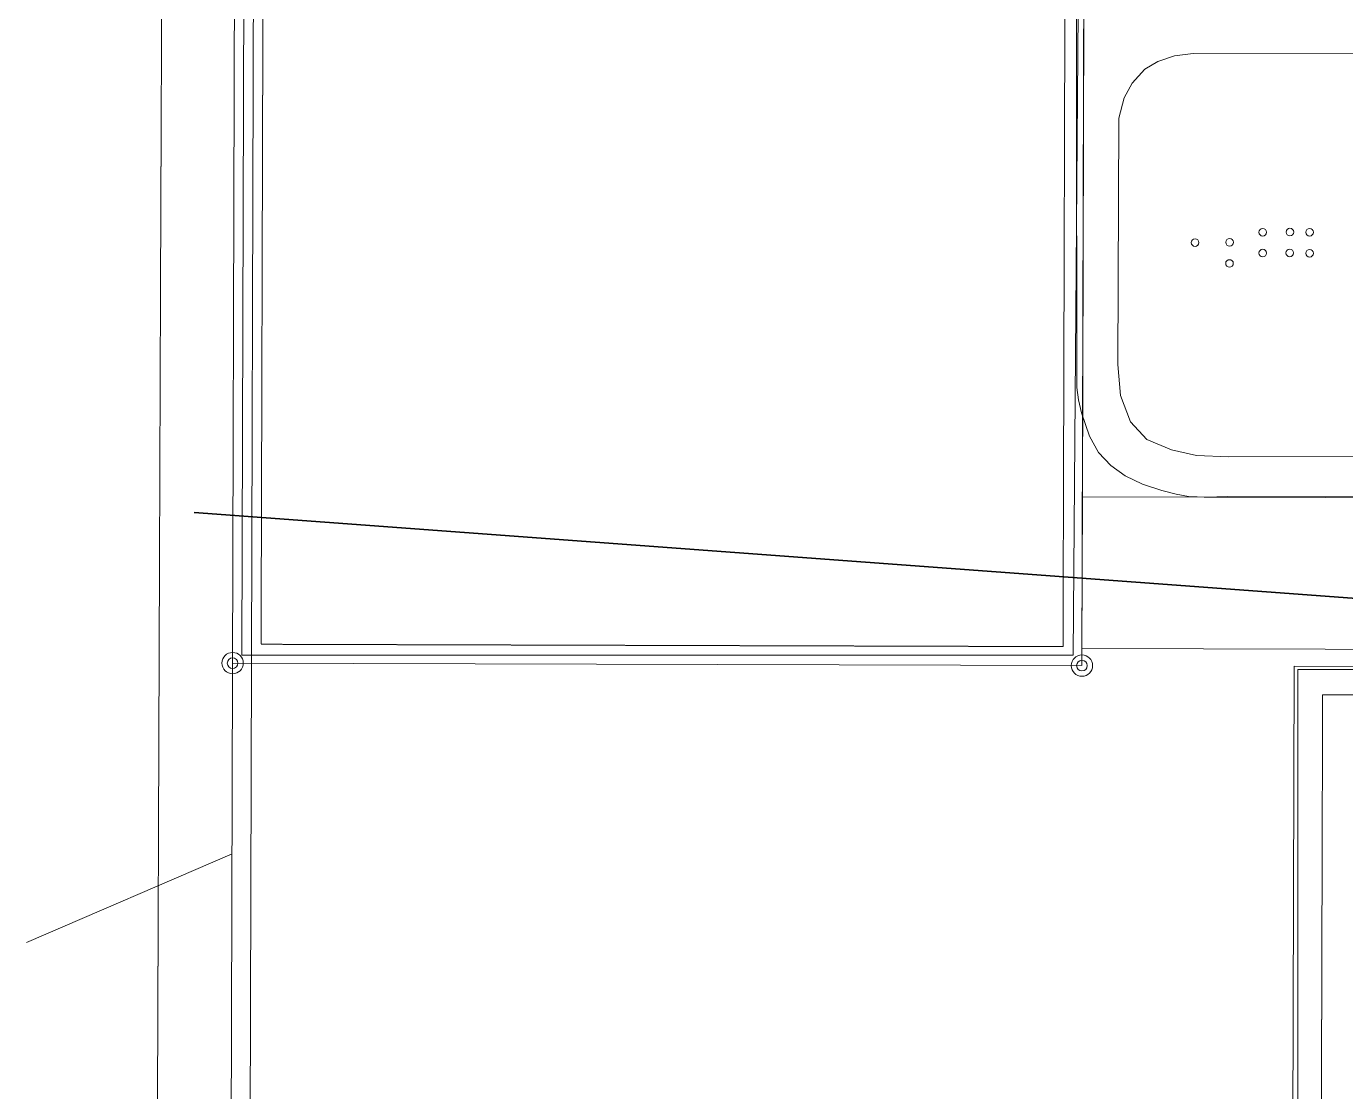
# Model space of a CAD drawing. Header units: feet. Extents: x 2383389 to 2386040, y 1992760 to 1995674.
# Drawn here: x 2383470 to 2384166, y 1993654 to 1994216 of the extents above; entities that cross this region are included whole.
import ezdxf
from ezdxf.lldxf.tags import DXFTag

# ---------------------------------------------------------------- set-up
doc = ezdxf.new("R2010")
doc.units = ezdxf.units.FT
doc.header["$MEASUREMENT"] = 0
doc.linetypes.add('DASHED2', pattern=[0.375, 0.25, -0.125])
for name, color, linetype, lineweight, true_color in [('C-FENC', 1, 'Fence', 0, 0xff0000), ('JM-ROAD', 5, 'Continuous', 0, 0x0000ff), ('V-ESMT-DUKE PERM', 1, 'DASHED8', 0, 0xff0000), ('V-ESMT-DUKE TEMP', 7, 'DASHED8', 0, 0xadadad), ('V-ESMT-UTIL', 1, 'DASHED8', 0, 0xff0000), ('V-PRKG-ASPH', 2, 'DASHED4', 0, 0xffff00), ('V-PRKG-CONC', 1, 'DASHED4', 0, 0xff0000), ('V-PROP-LINE', 7, 'PHANTOM4', 0, 0x007299), ('V-PROP-MONU', 1, 'Continuous', 0, 0xff0000), ('V-PROP-SBCK', 1, 'DASHED2', 0, 0xff0000), ('V-ROAD-ASPH', 2, 'DASHED2', 0, 0xffff00), ('V-STRM-PIPE', 100, 'UT-DRN-X', 0, 0x00ff3f)]:
    doc.layers.add(name, color=color, linetype=linetype, lineweight=lineweight, true_color=true_color)
doc.layers.add('CJ-TOPO-ROAD', color=52, linetype='Continuous')
doc.styles.add('_sys_ls_Arial Narrow', font='ARIALN.TTF', dxfattribs={"height": 1})
tags = doc.linetypes.add('DASHED4', pattern=[0.1875, 0.125, -0.0625]).pattern_tags.tags
tags[6:7] = [DXFTag(74, 4), DXFTag(75, 0), DXFTag(340, '0'), DXFTag(46, 0.03937), DXFTag(50, 0.0), DXFTag(44, 0.0), DXFTag(45, 0.0)]
tags[4:5] = [DXFTag(74, 4), DXFTag(75, 0), DXFTag(340, '0'), DXFTag(46, 0.03937), DXFTag(50, 0.0), DXFTag(44, 0.0), DXFTag(45, 0.0)]
tags = doc.linetypes.add('DASHED8', pattern=[0.09375, 0.0625, -0.03125]).pattern_tags.tags
tags[6:7] = [DXFTag(74, 4), DXFTag(75, 0), DXFTag(340, '0'), DXFTag(46, 0.03937), DXFTag(50, 0.0), DXFTag(44, 0.0), DXFTag(45, 0.0)]
tags[4:5] = [DXFTag(74, 4), DXFTag(75, 0), DXFTag(340, '0'), DXFTag(46, 0.03937), DXFTag(50, 0.0), DXFTag(44, 0.0), DXFTag(45, 0.0)]
tags = doc.linetypes.add('Fence', pattern=[393.7, 393.7]).pattern_tags.tags
tags[4:5] = [DXFTag(74, 4), DXFTag(75, 0), DXFTag(340, '0'), DXFTag(46, 0.03937), DXFTag(50, 0.0), DXFTag(44, 0.0), DXFTag(45, 0.0)]
tags = doc.linetypes.add('PHANTOM4', pattern=[0.625, 0.3125, -0.0625, 0.0625, -0.0625, 0.0625, -0.0625]).pattern_tags.tags
tags[14:15] = [DXFTag(74, 4), DXFTag(75, 0), DXFTag(340, '0'), DXFTag(46, 0.03937), DXFTag(50, 0.0), DXFTag(44, 0.0), DXFTag(45, 0.0)]
tags[12:13] = [DXFTag(74, 4), DXFTag(75, 0), DXFTag(340, '0'), DXFTag(46, 0.03937), DXFTag(50, 0.0), DXFTag(44, 0.0), DXFTag(45, 0.0)]
tags[10:11] = [DXFTag(74, 4), DXFTag(75, 0), DXFTag(340, '0'), DXFTag(46, 0.03937), DXFTag(50, 0.0), DXFTag(44, 0.0), DXFTag(45, 0.0)]
tags[8:9] = [DXFTag(74, 4), DXFTag(75, 0), DXFTag(340, '0'), DXFTag(46, 0.03937), DXFTag(50, 0.0), DXFTag(44, 0.0), DXFTag(45, 0.0)]
tags[6:7] = [DXFTag(74, 4), DXFTag(75, 0), DXFTag(340, '0'), DXFTag(46, 0.03937), DXFTag(50, 0.0), DXFTag(44, 0.0), DXFTag(45, 0.0)]
tags[4:5] = [DXFTag(74, 4), DXFTag(75, 0), DXFTag(340, '0'), DXFTag(46, 0.03937), DXFTag(50, 0.0), DXFTag(44, 0.0), DXFTag(45, 0.0)]
tags = doc.linetypes.add('UT-DRN-X', pattern='A,0.125,-0.0625,0.125,-0.0625,0.125,-0.0625,0.125,-0.0625,0.125,-0.0625,["D",_sys_ls_Arial Narrow,S=0.1,R=0,X=0,Y=-0.04],-0.15', length=1.0875).pattern_tags.tags
tags[31:32] = [DXFTag(74, 4), DXFTag(75, 0), DXFTag(340, '0'), DXFTag(46, 0.03937), DXFTag(50, 0.0), DXFTag(44, 0.0), DXFTag(45, 0.0)]
tags[20:21] = [DXFTag(74, 4), DXFTag(75, 0), DXFTag(340, '0'), DXFTag(46, 0.03937), DXFTag(50, 0.0), DXFTag(44, 0.0), DXFTag(45, 0.0)]
tags[18:19] = [DXFTag(74, 4), DXFTag(75, 0), DXFTag(340, '0'), DXFTag(46, 0.03937), DXFTag(50, 0.0), DXFTag(44, 0.0), DXFTag(45, 0.0)]
tags[16:17] = [DXFTag(74, 4), DXFTag(75, 0), DXFTag(340, '0'), DXFTag(46, 0.03937), DXFTag(50, 0.0), DXFTag(44, 0.0), DXFTag(45, 0.0)]
tags[14:15] = [DXFTag(74, 4), DXFTag(75, 0), DXFTag(340, '0'), DXFTag(46, 0.03937), DXFTag(50, 0.0), DXFTag(44, 0.0), DXFTag(45, 0.0)]
tags[12:13] = [DXFTag(74, 4), DXFTag(75, 0), DXFTag(340, '0'), DXFTag(46, 0.03937), DXFTag(50, 0.0), DXFTag(44, 0.0), DXFTag(45, 0.0)]
tags[10:11] = [DXFTag(74, 4), DXFTag(75, 0), DXFTag(340, '0'), DXFTag(46, 0.03937), DXFTag(50, 0.0), DXFTag(44, 0.0), DXFTag(45, 0.0)]
tags[8:9] = [DXFTag(74, 4), DXFTag(75, 0), DXFTag(340, '0'), DXFTag(46, 0.03937), DXFTag(50, 0.0), DXFTag(44, 0.0), DXFTag(45, 0.0)]
tags[6:7] = [DXFTag(74, 4), DXFTag(75, 0), DXFTag(340, '0'), DXFTag(46, 0.03937), DXFTag(50, 0.0), DXFTag(44, 0.0), DXFTag(45, 0.0)]
tags[4:5] = [DXFTag(74, 4), DXFTag(75, 0), DXFTag(340, '0'), DXFTag(46, 0.03937), DXFTag(50, 0.0), DXFTag(44, 0.0), DXFTag(45, 0.0)]

msp = doc.modelspace()

# ---------------------------------------------------------------- linework, layer by layer
at = {"layer": 'C-FENC'}
for points in [[(2383587.84291, 1995288.29864), (2383583.74639, 1993883.87121), (2384022.20055, 1993883.87121), (2384029.65928, 1994857.72508)], [(2384222.09225, 1994857.72656), (2384222.09225, 1993876.28395), (2384140.65788, 1993876.28395), (2384140.66481, 1993205.48535), (2383580.36018, 1993205.48535), (2383580.36018, 1992828.49881), (2383746.22675, 1992799.58631), (2384140.66917, 1992799.58631), (2385152.5181, 1992814.09976), (2385492.77755, 1993174.83628), (2385493.80261, 1993183.73072), (2385492.22955, 1993274.29782), (2385491.64903, 1993377.60393), (2385494.82474, 1993476.70764), (2385493.17033, 1993581.35254), (2385493.4649, 1993678.3959), (2385493.56311, 1993773.51511), (2385494.07787, 1993828.44199), (2385493.20647, 1993920.67855), (2385493.49173, 1994053.51003), (2385494.38415, 1994136.10045), (2385494.78908, 1994275.94596)]]:
    msp.add_lwpolyline(points, dxfattribs=at)
at = {"layer": 'CJ-TOPO-ROAD', "lineweight": 35, "flags": 128}
msp.add_lwpolyline([(2383558.52368, 1993959.18288), (2384266.83712, 1993906.69952), (2384508.29346, 1993877.51184), (2384917.6999, 1993887.64909), (2385021.06807, 1993917.80378), (2385092.43255, 1993881.76521), (2385099.23793, 1993832.67187), (2385093.0069, 1993776.85954), (2385107.44338, 1993625.38635), (2385130.79385, 1993579.62486), (2385185.8578, 1993554.85451), (2385217.07223, 1993465.14693), (2385244.28183, 1993330.10907)], dxfattribs=at)
at = {"layer": 'JM-ROAD'}
for points in [[(2384023.2677, 1994826.8025), (2384024.2005, 1994025.1494), (2384025.0486, 1994018.6005), (2384026.5714, 1994011.6789), (2384030.8822, 1993999.3531), (2384035.5904, 1993990.8342), (2384042.074, 1993983.9991), (2384049.6815, 1993978.5151), (2384058.6689, 1993974.0776), (2384068.9896, 1993970.8298), (2384076.4907, 1993968.7799), (2384083.0342, 1993967.5819), (2384092.0963, 1993967.2375), (2384103.5874, 1993967.5037), (2384428.3501, 1993968.004), (2384441.8494, 1993968.8891), (2384452.742, 1993971.0322), (2384460.6706, 1993973.7038), (2384467.1447, 1993976.8452), (2384473.4223, 1993981.7435)], [(2384440.6389, 1994200.6571), (2384085.5576, 1994201.2055), (2384075.5825, 1994199.9276), (2384066.8311, 1994197.1057), (2384059.915, 1994193.0059), (2384053.3847, 1994185.5334), (2384049.1021, 1994177.8663), (2384046.3191, 1994167.0994), (2384045.7639, 1994037.2724), (2384047.0673, 1994020.8732), (2384052.4438, 1994006.9928), (2384061.0498, 1993997.7158), (2384074.1304, 1993992.1718), (2384087.2576, 1993989.2367), (2384104.3415, 1993988.5845), (2384429.3143, 1993989.2878), (2384447.3176, 1993992.1414), (2384459.9443, 1993998.2561)]]:
    msp.add_lwpolyline(points, dxfattribs=at)
at = {"layer": 'V-ESMT-DUKE PERM', "flags": 128}
msp.add_lwpolyline([(2384026.82905, 1993887.42754), (2384027.0624, 1993967.42719), (2384219.49373, 1993966.8659), (2384219.26039, 1993886.86624), (2384026.82905, 1993887.42754)], dxfattribs=at)
at = {"layer": 'V-ESMT-DUKE TEMP', "flags": 128}
msp.add_lwpolyline([(2384027.0624, 1993967.42719), (2384029.65418, 1994855.9781), (2384222.08551, 1994855.4168), (2384219.49373, 1993966.8659), (2384027.0624, 1993967.42719)], dxfattribs=at)
at = {"layer": 'V-ESMT-UTIL', "ltscale": 0.5, "flags": 128}
msp.add_lwpolyline([(2385529.85413, 1992808.22785), (2383585.63102, 1992780.28077), (2383592.86878, 1995288.21623, -0.409248432), (2383617.50792, 1995313.15324), (2385523.47748, 1995339.39517), (2385522.15766, 1994417.40927)], format="xyb", dxfattribs=at)
at = {"layer": 'V-PRKG-ASPH'}
for points in [[(2384023.2677, 1994826.8025), (2384024.2005, 1994025.1494), (2384025.0486, 1994018.6005), (2384026.5714, 1994011.6789), (2384030.8822, 1993999.3531), (2384035.5904, 1993990.8342), (2384042.074, 1993983.9991), (2384049.6815, 1993978.5151), (2384058.6689, 1993974.0776), (2384068.9896, 1993970.8298), (2384076.4907, 1993968.7799), (2384083.0342, 1993967.5819), (2384092.0963, 1993967.2375), (2384103.5874, 1993967.5037), (2384428.3501, 1993968.004), (2384441.8494, 1993968.8891), (2384452.742, 1993971.0322), (2384460.6706, 1993973.7038), (2384467.1447, 1993976.8452), (2384473.4223, 1993981.7435)], [(2384440.6389, 1994200.6571), (2384085.5576, 1994201.2055), (2384075.5825, 1994199.9276), (2384066.8311, 1994197.1057), (2384059.915, 1994193.0059), (2384053.3847, 1994185.5334), (2384049.1021, 1994177.8663), (2384046.3191, 1994167.0994), (2384045.7639, 1994037.2724), (2384047.0673, 1994020.8732), (2384052.4438, 1994006.9928), (2384061.0498, 1993997.7158), (2384074.1304, 1993992.1718), (2384087.2576, 1993989.2367), (2384104.3415, 1993988.5845), (2384429.3143, 1993989.2878), (2384447.3176, 1993992.1414), (2384459.9443, 1993998.2561)]]:
    msp.add_lwpolyline(points, dxfattribs=at)
at = {"layer": 'V-PRKG-CONC'}
for centre in [(2384086.51388, 1994101.48475), (2384104.67544, 1994101.65787), (2384122.1776, 1994106.99069), (2384136.50693, 1994107.01955), (2384146.85313, 1994106.96229), (2384122.1776, 1994095.96328), (2384136.45005, 1994096.04894), (2384146.91001, 1994095.90557), (2384104.64642, 1994090.49018)]:
    msp.add_circle(centre, 2.01135, dxfattribs=at)
at = {"layer": 'V-PROP-LINE'}
msp.add_lwpolyline([(2383582.86882, 1995288.24509, -0.409248432), (2383617.36361, 1995323.1522), (2385533.492, 1995349.534), (2385529.83981, 1992798.22661), (2383575.6017, 1992770.13557), (2383582.86882, 1995288.24509)], format="xyb", dxfattribs=at)
at = {"layer": 'V-PROP-LINE', "flags": 128}
msp.add_lwpolyline([(2383578.80381, 1993879.69001), (2384026.80267, 1993878.38326), (2384029.65418, 1994855.9781), (2384222.08551, 1994855.4168), (2384219.23401, 1993877.82197), (2384138.80219, 1993878.05657), (2384136.84846, 1993208.248), (2383583.8752, 1993209.86095)], dxfattribs=at)
at = {"layer": 'V-PROP-MONU'}
for centre, radius in [((2383578.80381, 1993879.69001), 5.625), ((2383578.80381, 1993879.69001), 2.8125), ((2384026.80267, 1993878.38326), 5.625), ((2384026.80267, 1993878.38326), 2.8125)]:
    msp.add_circle(centre, radius, dxfattribs=at)
at = {"layer": 'V-PROP-SBCK', "flags": 128}
msp.add_lwpolyline([(2384229.19021, 1993862.79286), (2384153.75838, 1993863.01289), (2384151.80464, 1993193.20431), (2383591.82743, 1993194.83769), (2383590.66011, 1992790.35409), (2385519.86823, 1992818.08534), (2385523.42021, 1995299.39059), (2383597.82454, 1995272.87844), (2383593.83261, 1993889.64622), (2384016.83188, 1993888.41239), (2384019.68339, 1994866.00722), (2384232.11464, 1994865.38759)], close=True, dxfattribs=at)
at = {"layer": 'V-ROAD-ASPH'}
msp.add_lwpolyline([(2383569.228, 1995298.1151), (2383547.8919, 1995298.1151), (2383544.8903, 1995271.0983), (2383544.5177, 1995250.6968), (2383543.9085, 1995145.3952), (2383543.8936, 1995010.2414), (2383544.4173, 1994912.4991), (2383544.0194, 1994856.5771), (2383543.5058, 1994737.1333), (2383540.6691, 1994561.6921), (2383541.9782, 1994370.3185), (2383540.8327, 1994090.3208), (2383539.042, 1993607.0243), (2383538.7232, 1993443.009), (2383536.6061, 1992932.3188), (2383536.7528, 1992830.1279), (2383540.3656, 1992818.36)], dxfattribs=at)
at = {"layer": 'V-STRM-PIPE'}
msp.add_line((2383470.037, 1993732.429), (2383578.667, 1993779.145), dxfattribs=at)

doc.saveas('drawing.dxf')
